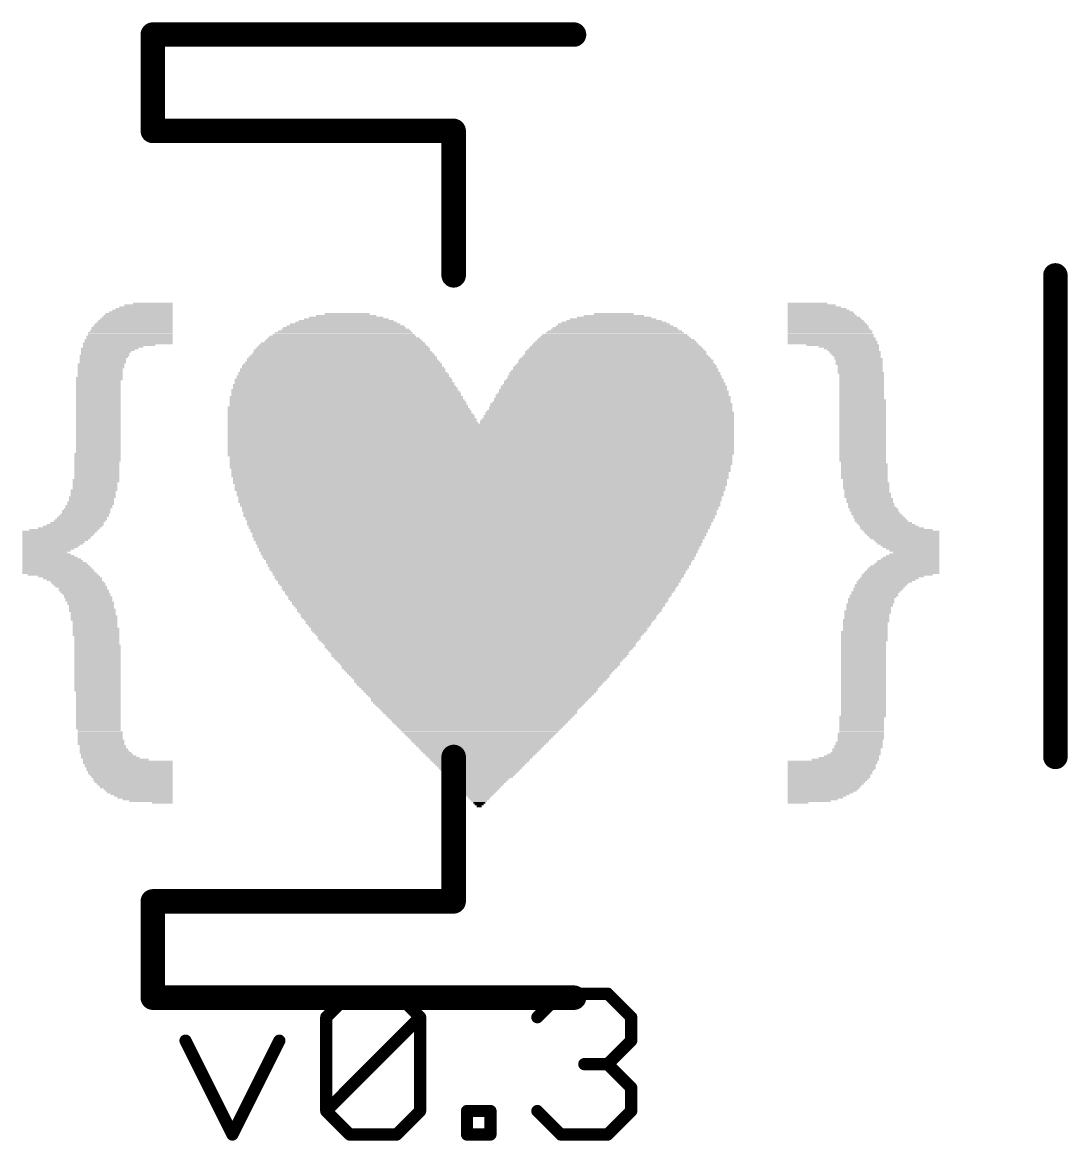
# Model space of a CAD drawing. Extents: x -0.1 to 47.1, y 0.5 to 29.3.
# Drawn here: x 37.85 to 46.54, y 19.32 to 28.61 of the extents above; entities that cross this region are included whole.
import ezdxf

# ---------------------------------------------------------------- set-up
doc = ezdxf.new("R2010")
doc.units = 0
doc.layers.add('21', color=253, linetype='CONTINUOUS')
doc.layers.add('22', color=253, linetype='CONTINUOUS')

# ---------------------------------------------------------------- blocks, each defined once
blk = doc.blocks.new('RECT')
blk.add_solid([(-0.5, -0.5), (0.5, -0.5), (-0.5, 0.5), (0.5, 0.5)])

msp = doc.modelspace()

# ---------------------------------------------------------------- linework, layer by layer
at = {"layer": '21', "const_width": 0.1016}
for points in [[(40.3755, 20.349), (40.5704, 20.5439)], [(40.5704, 20.5439), (40.9602, 20.5439)], [(40.9602, 20.5439), (41.1551, 20.349)], [(42.1296, 20.349), (42.3245, 20.5439)], [(42.3245, 20.5439), (42.7143, 20.5439)], [(42.7143, 20.5439), (42.9092, 20.349)], [(40.3755, 19.5694), (40.3755, 20.349)], [(40.3755, 19.5694), (41.1551, 20.349)], [(41.1551, 20.349), (41.1551, 19.5694)], [(42.9092, 20.349), (42.9092, 20.1541)], [(39.2061, 20.1541), (39.5959, 19.3745)], [(39.5959, 19.3745), (39.9857, 20.1541)], [(42.9092, 20.1541), (42.7143, 19.9592)], [(42.7143, 19.9592), (42.5194, 19.9592)], [(42.7143, 19.9592), (42.9092, 19.7643)], [(42.9092, 19.7643), (42.9092, 19.5694)], [(40.5704, 19.3745), (40.3755, 19.5694)], [(41.1551, 19.5694), (40.9602, 19.3745)], [(41.5449, 19.3745), (41.5449, 19.5694)], [(41.5449, 19.5694), (41.7398, 19.5694)], [(41.7398, 19.5694), (41.7398, 19.3745)], [(42.3245, 19.3745), (42.1296, 19.5694)], [(42.9092, 19.5694), (42.7143, 19.3745)], [(40.9602, 19.3745), (40.5704, 19.3745)], [(41.7398, 19.3745), (41.5449, 19.3745)], [(42.7143, 19.3745), (42.3245, 19.3745)]]:
    msp.add_lwpolyline(points, dxfattribs=at)
at = {"layer": '21', "const_width": 0.0508}
for points in [[(40.5704, 20.5693, 1), (40.5704, 20.5185)], [(40.5883, 20.5259, 1), (40.5524, 20.5618)], [(40.9781, 20.5618, 1), (40.9422, 20.5259)], [(40.9602, 20.5185, 1), (40.9602, 20.5693)], [(42.3245, 20.5693, 1), (42.3245, 20.5185)], [(42.3424, 20.5259, 1), (42.3065, 20.5618)], [(42.7322, 20.5618, 1), (42.6963, 20.5259)], [(42.7143, 20.5185, 1), (42.7143, 20.5693)], [(40.4009, 20.349, 1), (40.3501, 20.349)], [(40.3575, 20.3669, 1), (40.3934, 20.331)], [(41.1805, 20.349, 1), (41.1297, 20.349)], [(41.173, 20.331, 1), (41.1371, 20.3669)], [(41.1371, 20.331, 1), (41.173, 20.3669)], [(42.1116, 20.3669, 1), (42.1475, 20.331)], [(42.9346, 20.349, 1), (42.8838, 20.349)], [(42.8912, 20.331, 1), (42.9271, 20.3669)], [(39.2288, 20.1654, 1), (39.1834, 20.1427)], [(40.0084, 20.1427, 1), (39.9629, 20.1654)], [(42.8838, 20.1541, 1), (42.9346, 20.1541)], [(42.9271, 20.1361, 1), (42.8912, 20.172)], [(42.5194, 19.9846, 1), (42.5194, 19.9338)], [(42.7322, 19.9771, 1), (42.6963, 19.9412)], [(42.6963, 19.9771, 1), (42.7322, 19.9412)], [(42.7143, 19.9338, 1), (42.7143, 19.9846)], [(42.9346, 19.7643, 1), (42.8838, 19.7643)], [(42.8912, 19.7463, 1), (42.9271, 19.7822)], [(40.3934, 19.5873, 1), (40.3575, 19.5514)], [(40.3575, 19.5873, 1), (40.3934, 19.5514)], [(41.173, 19.5514, 1), (41.1371, 19.5873)], [(41.5703, 19.5694, 1), (41.5195, 19.5694)], [(41.5449, 19.5948, 1), (41.5449, 19.544)], [(41.7652, 19.5694, 1), (41.7144, 19.5694)], [(41.7398, 19.544, 1), (41.7398, 19.5948)], [(42.1475, 19.5873, 1), (42.1116, 19.5514)], [(42.9271, 19.5514, 1), (42.8912, 19.5873)], [(40.3501, 19.5694, 1), (40.4009, 19.5694)], [(41.1297, 19.5694, 1), (41.1805, 19.5694)], [(42.8838, 19.5694, 1), (42.9346, 19.5694)], [(40.5704, 19.3999, 1), (40.5704, 19.3491)], [(40.5524, 19.3565, 1), (40.5883, 19.3924)], [(40.9422, 19.3924, 1), (40.9781, 19.3565)], [(40.9602, 19.3491, 1), (40.9602, 19.3999)], [(41.5449, 19.3999, 1), (41.5449, 19.3491)], [(41.7398, 19.3491, 1), (41.7398, 19.3999)], [(42.3245, 19.3999, 1), (42.3245, 19.3491)], [(42.3065, 19.3565, 1), (42.3424, 19.3924)], [(42.6963, 19.3924, 1), (42.7322, 19.3565)], [(42.7143, 19.3491, 1), (42.7143, 19.3999)], [(39.5731, 19.3858, 1), (39.6186, 19.3631)], [(39.5731, 19.3631, 1), (39.6186, 19.3858)], [(41.5195, 19.3745, 1), (41.5703, 19.3745)], [(41.7144, 19.3745, 1), (41.7652, 19.3745)]]:
    msp.add_lwpolyline(points, format="xyb", dxfattribs=at)
at = {"layer": '22', "const_width": 0.2032}
for points in [[(38.934, 27.711), (38.934, 28.511)], [(38.934, 28.511), (42.434, 28.511)], [(41.434, 27.711), (38.934, 27.711)], [(41.434, 26.511), (41.434, 27.711)], [(46.434, 26.511), (46.434, 22.511)], [(41.434, 21.311), (41.434, 22.511)], [(38.934, 20.511), (38.934, 21.311)], [(38.934, 21.311), (41.434, 21.311)], [(42.434, 20.511), (38.934, 20.511)]]:
    msp.add_lwpolyline(points, dxfattribs=at)
at = {"layer": '22', "const_width": 0.1016}
for points in [[(38.9848, 28.511, 1), (38.8832, 28.511)], [(38.934, 28.5618, 1), (38.934, 28.4602)], [(42.434, 28.4602, 1), (42.434, 28.5618)], [(38.934, 27.7618, 1), (38.934, 27.6602)], [(41.4848, 27.711, 1), (41.3832, 27.711)], [(41.434, 27.6602, 1), (41.434, 27.7618)], [(38.8832, 27.711, 1), (38.9848, 27.711)], [(46.4848, 26.511, 1), (46.3832, 26.511)], [(41.3832, 26.511, 1), (41.4848, 26.511)], [(41.4848, 22.511, 1), (41.3832, 22.511)], [(46.3832, 22.511, 1), (46.4848, 22.511)], [(38.9848, 21.311, 1), (38.8832, 21.311)], [(38.934, 21.3618, 1), (38.934, 21.2602)], [(41.434, 21.2602, 1), (41.434, 21.3618)], [(41.3832, 21.311, 1), (41.4848, 21.311)], [(38.934, 20.5618, 1), (38.934, 20.4602)], [(38.8832, 20.511, 1), (38.9848, 20.511)], [(42.434, 20.4602, 1), (42.434, 20.5618)]]:
    msp.add_lwpolyline(points, format="xyb", dxfattribs=at)

# ---------------------------------------------------------------- block references
at = {"layer": '21'}
for p, xscale, yscale in [((38.8193, 26.1903), 0.5613, 0.0145), ((38.8346, 26.2047), 0.5309, 0.0142), ((38.8485, 26.219), 0.5029, 0.0145), ((38.8625, 26.2334), 0.475, 0.0142), ((38.8777, 26.2477), 0.4445, 0.0145), ((38.8993, 26.2621), 0.4013, 0.0142), ((38.9349, 26.2764), 0.3302, 0.0145), ((40.5491, 26.1903), 0.3734, 0.0145), ((42.7652, 26.1903), 0.3302, 0.0145), ((44.373, 26.2764), 0.3302, 0.0145), ((44.4086, 26.2621), 0.4013, 0.0142), ((44.4302, 26.2477), 0.4445, 0.0145), ((44.4518, 26.2334), 0.4877, 0.0142), ((44.4657, 26.219), 0.5156, 0.0145), ((44.4873, 26.1903), 0.5588, 0.0145), ((44.481, 26.2047), 0.5461, 0.0142), ((38.7761, 26.1042), 0.6477, 0.0145), ((38.7838, 26.1186), 0.6325, 0.0142), ((38.7914, 26.1329), 0.6172, 0.0145), ((38.7977, 26.1473), 0.6045, 0.0142), ((38.8054, 26.1616), 0.5893, 0.0145), ((38.813, 26.176), 0.574, 0.0142), ((40.5338, 26.1042), 0.9169, 0.0145), ((40.5414, 26.1186), 0.8458, 0.0142), ((40.5414, 26.1329), 0.7899, 0.0145), ((40.5414, 26.1473), 0.7036, 0.0142), ((40.5414, 26.1616), 0.6172, 0.0145), ((40.5414, 26.176), 0.5004, 0.0142), ((42.7665, 26.1042), 0.9322, 0.0145), ((42.7665, 26.1186), 0.8763, 0.0142), ((42.7665, 26.1329), 0.7899, 0.0145), ((42.7589, 26.1473), 0.7188, 0.0142), ((42.7665, 26.1616), 0.6172, 0.0145), ((42.7652, 26.176), 0.5029, 0.0142), ((44.5089, 26.1616), 0.602, 0.0145), ((44.5165, 26.1473), 0.6172, 0.0142), ((44.5305, 26.1186), 0.6452, 0.0142), ((44.5381, 26.1042), 0.6604, 0.0145), ((44.495, 26.176), 0.574, 0.0142), ((44.5242, 26.1329), 0.6325, 0.0145), ((38.7406, 26.0038), 0.7188, 0.0142), ((38.7482, 26.0325), 0.7036, 0.0142), ((38.7482, 26.0181), 0.7036, 0.0145), ((38.7558, 26.0468), 0.6883, 0.0145), ((38.7622, 26.0755), 0.6756, 0.0145), ((38.7622, 26.0612), 0.6756, 0.0142), ((38.7698, 26.0899), 0.6604, 0.0142), ((40.5122, 26.0038), 1.2192, 0.0142), ((40.5199, 26.0181), 1.1786, 0.0145), ((40.5199, 26.0325), 1.1481, 0.0142), ((40.5262, 26.0468), 1.1049, 0.0145), ((40.5351, 26.0612), 1.0617, 0.0142), ((40.5262, 26.0755), 1.0185, 0.0145), ((40.5351, 26.0899), 0.9754, 0.0142), ((42.7728, 26.0038), 1.2344, 0.0142), ((42.7728, 26.0181), 1.204, 0.0145), ((42.7728, 26.0325), 1.1481, 0.0142), ((42.7728, 26.0468), 1.1176, 0.0145), ((42.7728, 26.0612), 1.0617, 0.0142), ((42.7728, 26.0755), 1.0312, 0.0145), ((42.7728, 26.0899), 0.9754, 0.0142), ((44.5597, 26.0468), 0.7036, 0.0145), ((44.5597, 26.0325), 0.7036, 0.0142), ((44.5661, 26.0181), 0.7163, 0.0145), ((44.5661, 26.0038), 0.7163, 0.0142), ((44.5458, 26.0899), 0.6756, 0.0142), ((44.5458, 26.0755), 0.6756, 0.0145), ((44.5521, 26.0612), 0.6883, 0.0142), ((38.7266, 25.9464), 0.7468, 0.0142), ((38.6542, 25.932), 0.602, 0.0145), ((38.6047, 25.9177), 0.5029, 0.0142), ((38.7342, 25.9751), 0.7315, 0.0142), ((38.7342, 25.9607), 0.7315, 0.0145), ((38.7406, 25.9894), 0.7188, 0.0145), ((40.5135, 25.9177), 1.4199, 0.0142), ((40.5122, 25.932), 1.3919, 0.0145), ((40.5135, 25.9464), 1.364, 0.0142), ((40.5199, 25.9607), 1.3208, 0.0145), ((40.5199, 25.9751), 1.2903, 0.0142), ((40.5199, 25.9894), 1.2649, 0.0145), ((42.7805, 25.9177), 1.4224, 0.0142), ((42.7805, 25.932), 1.3919, 0.0145), ((42.7792, 25.9464), 1.364, 0.0142), ((42.7805, 25.9607), 1.336, 0.0145), ((42.7805, 25.9751), 1.3056, 0.0142), ((42.7728, 25.9894), 1.2649, 0.0145), ((44.5813, 25.9607), 0.7468, 0.0145), ((44.5813, 25.9464), 0.7468, 0.0142), ((44.5737, 25.9894), 0.7315, 0.0145), ((44.5737, 25.9751), 0.7315, 0.0142), ((44.6664, 25.932), 0.602, 0.0145), ((44.7172, 25.9177), 0.5004, 0.0142), ((38.5323, 25.846), 0.414, 0.0142), ((38.5183, 25.8173), 0.3861, 0.0142), ((38.526, 25.8317), 0.4013, 0.0145), ((38.5602, 25.8891), 0.4445, 0.0145), ((38.5755, 25.9034), 0.475, 0.0142), ((38.5463, 25.8747), 0.4166, 0.0142), ((38.5387, 25.8604), 0.4013, 0.0145), ((40.5059, 25.8173), 1.5773, 0.0142), ((40.5122, 25.8317), 1.5646, 0.0145), ((40.5122, 25.846), 1.5342, 0.0142), ((40.5135, 25.8604), 1.5062, 0.0145), ((40.5122, 25.8747), 1.4783, 0.0142), ((40.5059, 25.8891), 1.4656, 0.0145), ((40.5135, 25.9034), 1.4503, 0.0142), ((42.7792, 25.8173), 1.5926, 0.0142), ((42.7805, 25.8317), 1.5646, 0.0145), ((42.7805, 25.846), 1.5342, 0.0142), ((42.7792, 25.8747), 1.5062, 0.0142), ((42.7792, 25.8604), 1.5062, 0.0145), ((42.7805, 25.8891), 1.4783, 0.0145), ((42.7805, 25.9034), 1.4478, 0.0142), ((44.7388, 25.9034), 0.4572, 0.0142), ((44.7528, 25.8891), 0.4293, 0.0145), ((44.768, 25.8747), 0.4293, 0.0142), ((44.7744, 25.8604), 0.4166, 0.0145), ((44.782, 25.846), 0.4013, 0.0142), ((44.7972, 25.8173), 0.4013, 0.0142), ((44.7896, 25.8317), 0.3861, 0.0145), ((38.4967, 25.7312), 0.3734, 0.0142), ((38.5044, 25.7743), 0.3886, 0.0145), ((38.5044, 25.7599), 0.3886, 0.0142), ((38.5044, 25.7456), 0.3886, 0.0145), ((38.5183, 25.803), 0.3861, 0.0145), ((38.5183, 25.7886), 0.3861, 0.0142), ((40.5122, 25.7312), 1.7069, 0.0142), ((40.5059, 25.7599), 1.6637, 0.0142), ((40.5135, 25.7456), 1.6789, 0.0145), ((40.5122, 25.7743), 1.651, 0.0145), ((40.5122, 25.7886), 1.6205, 0.0142), ((40.5135, 25.803), 1.5926, 0.0145), ((42.7728, 25.7456), 1.6916, 0.0145), ((42.7805, 25.7312), 1.7069, 0.0142), ((42.7792, 25.7599), 1.6789, 0.0142), ((42.7805, 25.7743), 1.651, 0.0145), ((42.7805, 25.803), 1.6205, 0.0145), ((42.7805, 25.7886), 1.6205, 0.0142), ((44.8036, 25.803), 0.3886, 0.0145), ((44.8036, 25.7886), 0.3886, 0.0142), ((44.8036, 25.7743), 0.3886, 0.0145), ((44.8112, 25.7599), 0.3734, 0.0142), ((44.8112, 25.7456), 0.3734, 0.0145), ((44.8112, 25.7312), 0.3734, 0.0142), ((38.4891, 25.6595), 0.3886, 0.0145), ((38.4891, 25.6451), 0.3886, 0.0142), ((38.4815, 25.6308), 0.3734, 0.0145), ((38.4967, 25.7169), 0.3734, 0.0145), ((38.4967, 25.7025), 0.3734, 0.0142), ((38.4967, 25.6882), 0.3734, 0.0145), ((38.4967, 25.6738), 0.3734, 0.0142), ((40.5199, 25.6451), 1.8085, 0.0142), ((40.5199, 25.6308), 1.8085, 0.0145), ((40.5135, 25.6738), 1.7653, 0.0142), ((40.5199, 25.6595), 1.778, 0.0145), ((40.5122, 25.7025), 1.7374, 0.0142), ((40.5199, 25.6882), 1.7526, 0.0145), ((40.5122, 25.7169), 1.7069, 0.0145), ((42.7652, 25.6308), 1.8237, 0.0145), ((42.7728, 25.6451), 1.8085, 0.0142), ((42.7728, 25.6738), 1.778, 0.0142), ((42.7728, 25.6595), 1.778, 0.0145), ((42.7728, 25.7025), 1.7526, 0.0142), ((42.7728, 25.6882), 1.7526, 0.0145), ((42.7728, 25.7169), 1.7221, 0.0145), ((44.8112, 25.7169), 0.3734, 0.0145), ((44.8175, 25.7025), 0.3861, 0.0142), ((44.8239, 25.6882), 0.3734, 0.0145), ((44.8239, 25.6738), 0.3734, 0.0142), ((44.8239, 25.6595), 0.3734, 0.0145), ((44.8239, 25.6451), 0.3734, 0.0142), ((44.8239, 25.6308), 0.3734, 0.0145), ((38.4815, 25.6164), 0.3734, 0.0142), ((38.4815, 25.6021), 0.3734, 0.0145), ((38.4815, 25.5877), 0.3734, 0.0142), ((38.4815, 25.5734), 0.3734, 0.0145), ((38.4815, 25.559), 0.3734, 0.0142), ((38.4815, 25.5447), 0.3734, 0.0145), ((40.5275, 25.559), 1.8796, 0.0142), ((40.5351, 25.5447), 1.8948, 0.0145), ((40.5338, 25.5734), 1.8669, 0.0145), ((40.5199, 25.6021), 1.839, 0.0145), ((40.5262, 25.5877), 1.8517, 0.0142), ((40.5275, 25.6164), 1.8237, 0.0142), ((42.7576, 25.559), 1.8948, 0.0142), ((42.7652, 25.5447), 1.9101, 0.0145), ((42.7652, 25.5877), 1.8796, 0.0142), ((42.7652, 25.5734), 1.8796, 0.0145), ((42.7665, 25.6021), 1.8517, 0.0145), ((42.7728, 25.6164), 1.839, 0.0142), ((44.8239, 25.6164), 0.3734, 0.0142), ((44.8239, 25.6021), 0.3734, 0.0145), ((44.8239, 25.5877), 0.3734, 0.0142), ((44.8239, 25.5734), 0.3734, 0.0145), ((44.8239, 25.559), 0.3734, 0.0142), ((44.8239, 25.5447), 0.3734, 0.0145), ((38.4815, 25.5303), 0.3734, 0.0142), ((38.4815, 25.516), 0.3734, 0.0145), ((38.4815, 25.5016), 0.3734, 0.0142), ((38.4815, 25.4872), 0.3734, 0.0145), ((38.4815, 25.4729), 0.3734, 0.0142), ((38.4815, 25.4586), 0.3734, 0.0145), ((40.5414, 25.5016), 1.938, 0.0142), ((40.5414, 25.4872), 1.938, 0.0145), ((40.5554, 25.4586), 1.966, 0.0145), ((40.5491, 25.4729), 1.9533, 0.0142), ((40.5414, 25.5303), 1.9075, 0.0142), ((40.5414, 25.516), 1.9075, 0.0145), ((42.7449, 25.4586), 1.9812, 0.0145), ((42.7525, 25.4872), 1.966, 0.0145), ((42.7525, 25.4729), 1.966, 0.0142), ((42.7512, 25.516), 1.938, 0.0145), ((42.7589, 25.5016), 1.9533, 0.0142), ((42.7589, 25.5303), 1.9228, 0.0142), ((44.8239, 25.5303), 0.3734, 0.0142), ((44.8239, 25.516), 0.3734, 0.0145), ((44.8239, 25.5016), 0.3734, 0.0142), ((44.8239, 25.4872), 0.3734, 0.0145), ((44.8315, 25.4729), 0.3886, 0.0142), ((44.8315, 25.4586), 0.3886, 0.0145), ((38.4815, 25.4442), 0.3734, 0.0142), ((38.4815, 25.4298), 0.3734, 0.0145), ((38.4815, 25.4155), 0.3734, 0.0142), ((38.4815, 25.4011), 0.3734, 0.0145), ((38.4815, 25.3868), 0.3734, 0.0142), ((38.4815, 25.3724), 0.3734, 0.0145), ((38.4815, 25.3581), 0.3734, 0.0142), ((40.5554, 25.4155), 1.9964, 0.0142), ((40.5618, 25.4011), 2.0091, 0.0145), ((40.5694, 25.3868), 2.0244, 0.0142), ((40.5694, 25.3724), 2.0244, 0.0145), ((40.577, 25.3581), 2.0396, 0.0142), ((40.5554, 25.4442), 1.966, 0.0142), ((40.563, 25.4298), 1.9812, 0.0145), ((42.7297, 25.3724), 2.0676, 0.0145), ((42.7297, 25.3581), 2.0676, 0.0142), ((42.7297, 25.3868), 2.0371, 0.0142), ((42.7373, 25.4155), 2.0218, 0.0142), ((42.7373, 25.4011), 2.0218, 0.0145), ((42.7436, 25.4442), 2.0091, 0.0142), ((42.7436, 25.4298), 2.0091, 0.0145), ((44.8315, 25.4442), 0.3886, 0.0142), ((44.8315, 25.4298), 0.3886, 0.0145), ((44.8315, 25.4155), 0.3886, 0.0142), ((44.8315, 25.4011), 0.3886, 0.0145), ((44.8315, 25.3868), 0.3886, 0.0142), ((44.8315, 25.3724), 0.3886, 0.0145), ((44.8315, 25.3581), 0.3886, 0.0142), ((38.4815, 25.3437), 0.3734, 0.0145), ((38.4815, 25.3294), 0.3734, 0.0142), ((38.4815, 25.315), 0.3734, 0.0145), ((38.4815, 25.3007), 0.3734, 0.0142), ((38.4815, 25.2863), 0.3734, 0.0145), ((38.4815, 25.272), 0.3734, 0.0142), ((40.5834, 25.3437), 2.0523, 0.0145), ((40.5834, 25.3294), 2.0523, 0.0142), ((40.591, 25.315), 2.0676, 0.0145), ((40.591, 25.3007), 2.0676, 0.0142), ((40.5986, 25.2863), 2.0828, 0.0145), ((41.6603, 25.272), 4.2062, 0.0142), ((42.7081, 25.3007), 2.1107, 0.0142), ((42.7081, 25.2863), 2.1107, 0.0145), ((42.7157, 25.315), 2.0955, 0.0145), ((42.7233, 25.3437), 2.0803, 0.0145), ((42.7233, 25.3294), 2.0803, 0.0142), ((44.8315, 25.3437), 0.3886, 0.0145), ((44.8315, 25.3294), 0.3886, 0.0142), ((44.8315, 25.315), 0.3886, 0.0145), ((44.8315, 25.3007), 0.3886, 0.0142), ((44.8315, 25.2863), 0.3886, 0.0145), ((44.8315, 25.272), 0.3886, 0.0142), ((38.4815, 25.2576), 0.3734, 0.0145), ((38.4815, 25.2433), 0.3734, 0.0142), ((38.4815, 25.2289), 0.3734, 0.0145), ((38.4815, 25.2146), 0.3734, 0.0142), ((38.4815, 25.2002), 0.3734, 0.0145), ((38.4815, 25.1859), 0.3734, 0.0142), ((38.4815, 25.1715), 0.3734, 0.0145), ((41.6603, 25.2576), 4.2062, 0.0145), ((41.6603, 25.2433), 4.2062, 0.0142), ((41.6603, 25.2289), 4.2062, 0.0145), ((41.6603, 25.2146), 4.2062, 0.0142), ((41.6603, 25.2002), 4.2062, 0.0145), ((41.6603, 25.1859), 4.2062, 0.0142), ((41.6603, 25.1715), 4.2062, 0.0145), ((44.8315, 25.2576), 0.3886, 0.0145), ((44.8315, 25.2433), 0.3886, 0.0142), ((44.8315, 25.2289), 0.3886, 0.0145), ((44.8315, 25.2146), 0.3886, 0.0142), ((44.8315, 25.2002), 0.3886, 0.0145), ((44.8315, 25.1859), 0.3886, 0.0142), ((44.8315, 25.1715), 0.3886, 0.0145), ((38.4815, 25.1572), 0.3734, 0.0142), ((38.4815, 25.1428), 0.3734, 0.0145), ((38.4815, 25.1285), 0.3734, 0.0142), ((38.4815, 25.1141), 0.3734, 0.0145), ((38.4815, 25.0998), 0.3734, 0.0142), ((38.4815, 25.0854), 0.3734, 0.0145), ((41.6603, 25.1572), 4.2062, 0.0142), ((41.6603, 25.1428), 4.2062, 0.0145), ((41.6603, 25.1285), 4.2062, 0.0142), ((41.6603, 25.1141), 4.2062, 0.0145), ((41.6603, 25.0998), 4.2062, 0.0142), ((41.6603, 25.0854), 4.2062, 0.0145), ((44.8315, 25.1572), 0.3886, 0.0142), ((44.8315, 25.1428), 0.3886, 0.0145), ((44.8315, 25.1285), 0.3886, 0.0142), ((44.8315, 25.1141), 0.3886, 0.0145), ((44.8315, 25.0998), 0.3886, 0.0142), ((44.8315, 25.0854), 0.3886, 0.0145), ((38.4752, 25.028), 0.3861, 0.0145), ((38.4752, 25.0137), 0.3861, 0.0142), ((38.4752, 24.9993), 0.3861, 0.0145), ((38.4752, 24.985), 0.3861, 0.0142), ((38.4815, 25.0711), 0.3734, 0.0142), ((38.4815, 25.0567), 0.3734, 0.0145), ((38.4815, 25.0424), 0.3734, 0.0142), ((41.6603, 25.0711), 4.2062, 0.0142), ((41.6603, 25.0567), 4.2062, 0.0145), ((41.6603, 25.0424), 4.2062, 0.0142), ((41.6603, 25.028), 4.2062, 0.0145), ((41.6527, 25.0137), 4.191, 0.0142), ((41.6603, 24.9993), 4.1758, 0.0145), ((41.6603, 24.985), 4.1758, 0.0142), ((44.8315, 25.0711), 0.3886, 0.0142), ((44.8315, 25.0567), 0.3886, 0.0145), ((44.8315, 25.0424), 0.3886, 0.0142), ((44.8315, 25.028), 0.3886, 0.0145), ((44.8315, 25.0137), 0.3886, 0.0142), ((44.8315, 24.9993), 0.3886, 0.0145), ((44.8315, 24.985), 0.3886, 0.0142), ((38.4688, 24.9563), 0.3734, 0.0142), ((38.4688, 24.9419), 0.3734, 0.0145), ((38.4688, 24.9276), 0.3734, 0.0142), ((38.4688, 24.9132), 0.3734, 0.0145), ((38.4688, 24.8989), 0.3734, 0.0142), ((38.4752, 24.9706), 0.3861, 0.0145), ((41.6603, 24.9706), 4.1758, 0.0145), ((41.6603, 24.9563), 4.1758, 0.0142), ((41.6603, 24.9419), 4.1758, 0.0145), ((41.654, 24.9276), 4.1631, 0.0142), ((41.654, 24.9132), 4.1631, 0.0145), ((41.6616, 24.8989), 4.1478, 0.0142), ((44.8315, 24.9706), 0.3886, 0.0145), ((44.8391, 24.9563), 0.3734, 0.0142), ((44.8467, 24.9419), 0.3886, 0.0145), ((44.8467, 24.9276), 0.3886, 0.0142), ((44.8467, 24.9132), 0.3886, 0.0145), ((44.8467, 24.8989), 0.3886, 0.0142), ((38.4612, 24.8128), 0.3886, 0.0142), ((38.4612, 24.7984), 0.3886, 0.0145), ((38.4688, 24.8845), 0.3734, 0.0145), ((38.4688, 24.8702), 0.3734, 0.0142), ((38.4688, 24.8558), 0.3734, 0.0145), ((38.4688, 24.8415), 0.3734, 0.0142), ((38.4688, 24.8271), 0.3734, 0.0145), ((41.6616, 24.8845), 4.1478, 0.0145), ((41.654, 24.8702), 4.1326, 0.0142), ((41.654, 24.8558), 4.1326, 0.0145), ((41.654, 24.8415), 4.1326, 0.0142), ((41.6603, 24.8271), 4.1199, 0.0145), ((41.6527, 24.8128), 4.1046, 0.0142), ((41.6527, 24.7984), 4.1046, 0.0145), ((44.8467, 24.8845), 0.3886, 0.0145), ((44.8467, 24.8702), 0.3886, 0.0142), ((44.8467, 24.8558), 0.3886, 0.0145), ((44.8467, 24.8415), 0.3886, 0.0142), ((44.8467, 24.8271), 0.3886, 0.0145), ((44.8544, 24.8128), 0.3734, 0.0142), ((44.8544, 24.7984), 0.3734, 0.0145), ((38.4459, 24.7267), 0.3886, 0.0142), ((38.4383, 24.7123), 0.3734, 0.0145), ((38.4536, 24.7841), 0.3734, 0.0142), ((38.4536, 24.7697), 0.3734, 0.0145), ((38.4536, 24.7553), 0.3734, 0.0142), ((38.4536, 24.741), 0.3734, 0.0145), ((41.6527, 24.7841), 4.1046, 0.0142), ((41.6603, 24.7697), 4.0894, 0.0145), ((41.654, 24.7553), 4.0767, 0.0142), ((41.654, 24.741), 4.0767, 0.0145), ((41.654, 24.7267), 4.0767, 0.0142), ((41.654, 24.7123), 4.0462, 0.0145), ((44.8607, 24.7841), 0.3861, 0.0142), ((44.8607, 24.7697), 0.3861, 0.0145), ((44.8607, 24.7553), 0.3861, 0.0142), ((44.8607, 24.741), 0.3861, 0.0145), ((44.8671, 24.7267), 0.3734, 0.0142), ((44.8671, 24.7123), 0.3734, 0.0145), ((38.418, 24.6262), 0.3886, 0.0145), ((38.418, 24.6118), 0.3886, 0.0142), ((38.4256, 24.6549), 0.3734, 0.0145), ((38.4256, 24.6405), 0.3734, 0.0142), ((38.432, 24.6692), 0.3861, 0.0142), ((38.4383, 24.6979), 0.3734, 0.0142), ((38.4383, 24.6836), 0.3734, 0.0145), ((41.654, 24.6979), 4.0462, 0.0142), ((41.654, 24.6836), 4.0462, 0.0145), ((41.6463, 24.6262), 4.0056, 0.0145), ((41.6527, 24.6692), 4.0183, 0.0142), ((41.6527, 24.6549), 4.0183, 0.0145), ((41.6527, 24.6405), 4.0183, 0.0142), ((41.654, 24.6118), 3.9903, 0.0142), ((44.8747, 24.6979), 0.3886, 0.0142), ((44.8747, 24.6836), 0.3886, 0.0145), ((44.8747, 24.6692), 0.3886, 0.0142), ((44.8899, 24.6549), 0.3886, 0.0145), ((44.8899, 24.6405), 0.3886, 0.0142), ((44.8899, 24.6262), 0.3886, 0.0145), ((44.9039, 24.6118), 0.3861, 0.0142), ((38.3672, 24.5257), 0.4039, 0.0142), ((38.3812, 24.5544), 0.4013, 0.0142), ((38.3812, 24.5401), 0.4013, 0.0145), ((38.3888, 24.5688), 0.3861, 0.0145), ((38.4028, 24.5975), 0.3886, 0.0145), ((38.4028, 24.5831), 0.3886, 0.0142), ((41.654, 24.5975), 3.9903, 0.0145), ((41.6463, 24.5544), 3.9446, 0.0142), ((41.654, 24.5831), 3.9599, 0.0142), ((41.654, 24.5688), 3.9599, 0.0145), ((41.6527, 24.5401), 3.9319, 0.0145), ((41.6527, 24.5257), 3.9319, 0.0142), ((44.9115, 24.5831), 0.4013, 0.0142), ((44.9039, 24.5975), 0.3861, 0.0145), ((44.9255, 24.5688), 0.4039, 0.0145), ((44.9255, 24.5544), 0.4039, 0.0142), ((44.9395, 24.5401), 0.4013, 0.0145), ((44.9471, 24.5257), 0.4166, 0.0142), ((38.2669, 24.4253), 0.4877, 0.0145), ((38.2885, 24.4396), 0.475, 0.0142), ((38.3037, 24.454), 0.4445, 0.0145), ((38.324, 24.4683), 0.4293, 0.0142), ((38.3393, 24.4827), 0.4293, 0.0145), ((38.3456, 24.497), 0.4166, 0.0142), ((38.3609, 24.5114), 0.4166, 0.0145), ((41.6463, 24.5114), 3.9192, 0.0145), ((41.6463, 24.4827), 3.8887, 0.0145), ((41.654, 24.497), 3.904, 0.0142), ((41.6463, 24.454), 3.8583, 0.0145), ((41.6463, 24.4396), 3.8583, 0.0142), ((41.654, 24.4683), 3.8735, 0.0142), ((41.6463, 24.4253), 3.8329, 0.0145), ((44.9623, 24.5114), 0.4166, 0.0145), ((44.9687, 24.497), 0.4293, 0.0142), ((44.9826, 24.4827), 0.4318, 0.0145), ((44.989, 24.4683), 0.4445, 0.0142), ((45.0118, 24.454), 0.4597, 0.0145), ((45.0334, 24.4396), 0.4724, 0.0142), ((45.0538, 24.4253), 0.4877, 0.0145), ((38.1589, 24.3822), 0.6172, 0.0142), ((38.1513, 24.3679), 0.602, 0.0145), ((38.1373, 24.3392), 0.574, 0.0145), ((38.145, 24.3535), 0.5893, 0.0142), ((38.1958, 24.3966), 0.574, 0.0145), ((38.2377, 24.4109), 0.5156, 0.0142), ((41.6463, 24.4109), 3.8329, 0.0142), ((41.6463, 24.3966), 3.8024, 0.0145), ((41.6463, 24.3822), 3.8024, 0.0142), ((41.6463, 24.3679), 3.7719, 0.0145), ((41.6463, 24.3535), 3.7719, 0.0142), ((41.64, 24.3392), 3.7592, 0.0145), ((45.0753, 24.4109), 0.5309, 0.0142), ((45.1198, 24.3966), 0.5893, 0.0145), ((45.1554, 24.3822), 0.6299, 0.0142), ((45.1617, 24.3679), 0.6172, 0.0145), ((45.1693, 24.3535), 0.602, 0.0142), ((45.1769, 24.3392), 0.5867, 0.0145), ((38.131, 24.3248), 0.5613, 0.0142), ((38.1234, 24.3105), 0.5461, 0.0145), ((38.1094, 24.2961), 0.5182, 0.0142), ((38.1018, 24.2818), 0.5029, 0.0145), ((38.0878, 24.2674), 0.475, 0.0142), ((38.0802, 24.2531), 0.4597, 0.0145), ((38.0662, 24.2387), 0.4318, 0.0142), ((41.6463, 24.3248), 3.7465, 0.0142), ((41.6387, 24.3105), 3.7313, 0.0145), ((41.6463, 24.2961), 3.716, 0.0142), ((41.64, 24.2818), 3.7033, 0.0145), ((41.6476, 24.2674), 3.6881, 0.0142), ((41.64, 24.2531), 3.6728, 0.0145), ((41.6463, 24.2387), 3.6601, 0.0142), ((45.1833, 24.3248), 0.574, 0.0142), ((45.1973, 24.3105), 0.5461, 0.0145), ((45.2049, 24.2961), 0.5309, 0.0142), ((45.2125, 24.2818), 0.5156, 0.0145), ((45.2265, 24.2674), 0.4877, 0.0142), ((45.2341, 24.2531), 0.4724, 0.0145), ((45.2481, 24.2387), 0.4445, 0.0142), ((38.051, 24.2244), 0.4013, 0.0145), ((38.037, 24.21), 0.3734, 0.0142), ((38.051, 24.1957), 0.4013, 0.0145), ((38.0662, 24.1813), 0.4318, 0.0142), ((38.0802, 24.167), 0.4597, 0.0145), ((38.0942, 24.1526), 0.4877, 0.0142), ((41.6387, 24.2244), 3.6449, 0.0145), ((41.6463, 24.21), 3.6297, 0.0142), ((41.64, 24.1957), 3.617, 0.0145), ((41.6463, 24.1813), 3.6043, 0.0142), ((41.6387, 24.167), 3.589, 0.0145), ((41.6463, 24.1526), 3.5738, 0.0142), ((45.2265, 24.1526), 0.4877, 0.0142), ((45.2341, 24.167), 0.4724, 0.0145), ((45.2481, 24.1813), 0.4445, 0.0142), ((45.262, 24.2244), 0.4166, 0.0145), ((45.262, 24.1957), 0.4166, 0.0145), ((45.2773, 24.21), 0.3861, 0.0142), ((38.1157, 24.1239), 0.5309, 0.0142), ((38.1018, 24.1383), 0.5029, 0.0145), ((38.1234, 24.1096), 0.5461, 0.0145), ((38.131, 24.0952), 0.5613, 0.0142), ((38.1373, 24.0809), 0.574, 0.0145), ((38.1513, 24.0522), 0.602, 0.0145), ((38.145, 24.0665), 0.5893, 0.0142), ((41.6463, 24.1383), 3.5433, 0.0145), ((41.64, 24.1239), 3.5306, 0.0142), ((41.6463, 24.1096), 3.5179, 0.0145), ((41.6387, 24.0952), 3.5027, 0.0142), ((41.6463, 24.0809), 3.4874, 0.0145), ((41.6387, 24.0665), 3.4722, 0.0142), ((41.64, 24.0522), 3.4442, 0.0145), ((45.1617, 24.0522), 0.6172, 0.0145), ((45.1693, 24.0665), 0.602, 0.0142), ((45.1769, 24.0809), 0.5867, 0.0145), ((45.1833, 24.0952), 0.574, 0.0142), ((45.1973, 24.1096), 0.5461, 0.0145), ((45.2049, 24.1239), 0.5309, 0.0142), ((45.2125, 24.1383), 0.5156, 0.0145), ((38.1589, 24.0378), 0.6172, 0.0142), ((38.1881, 24.0235), 0.5893, 0.0145), ((38.2377, 24.0091), 0.5156, 0.0142), ((38.2669, 23.9947), 0.4877, 0.0145), ((38.2808, 23.9804), 0.4597, 0.0142), ((38.3037, 23.966), 0.4445, 0.0145), ((41.6463, 24.0378), 3.4315, 0.0142), ((41.6387, 24.0235), 3.4163, 0.0145), ((41.6463, 24.0091), 3.4011, 0.0142), ((41.6387, 23.9947), 3.3858, 0.0145), ((41.64, 23.9804), 3.3579, 0.0142), ((41.6463, 23.966), 3.3452, 0.0145), ((45.0118, 23.966), 0.4597, 0.0145), ((45.0334, 23.9804), 0.4724, 0.0142), ((45.0538, 23.9947), 0.4877, 0.0145), ((45.1198, 24.0235), 0.5893, 0.0145), ((45.083, 24.0091), 0.5156, 0.0142), ((45.1554, 24.0378), 0.6299, 0.0142), ((38.3164, 23.9517), 0.4445, 0.0142), ((38.324, 23.9373), 0.4293, 0.0145), ((38.3393, 23.923), 0.4293, 0.0142), ((38.3532, 23.9086), 0.4013, 0.0145), ((38.3609, 23.8943), 0.4166, 0.0142), ((38.3672, 23.8799), 0.4039, 0.0145), ((38.3812, 23.8656), 0.4013, 0.0142), ((41.6387, 23.9517), 3.3299, 0.0142), ((41.6463, 23.9373), 3.3147, 0.0145), ((41.6463, 23.923), 3.2842, 0.0142), ((41.64, 23.9086), 3.2715, 0.0145), ((41.6463, 23.8943), 3.2588, 0.0142), ((41.6463, 23.8799), 3.2283, 0.0145), ((41.6387, 23.8656), 3.2131, 0.0142), ((44.9395, 23.8799), 0.4013, 0.0145), ((44.9331, 23.8656), 0.3886, 0.0142), ((44.9623, 23.9086), 0.4166, 0.0145), ((44.9547, 23.8943), 0.4013, 0.0142), ((44.9826, 23.9373), 0.4318, 0.0145), ((44.975, 23.923), 0.4166, 0.0142), ((44.9966, 23.9517), 0.4293, 0.0142), ((38.3964, 23.8369), 0.4013, 0.0142), ((38.3888, 23.8512), 0.3861, 0.0145), ((38.4028, 23.8225), 0.3886, 0.0145), ((38.4028, 23.8082), 0.3886, 0.0142), ((38.418, 23.7938), 0.3886, 0.0145), ((38.418, 23.7795), 0.3886, 0.0142), ((41.6463, 23.8512), 3.1979, 0.0145), ((41.6463, 23.8369), 3.1725, 0.0142), ((41.6387, 23.8225), 3.1572, 0.0145), ((41.6463, 23.8082), 3.142, 0.0142), ((41.6476, 23.7938), 3.114, 0.0145), ((41.64, 23.7795), 3.0988, 0.0142), ((44.8899, 23.7795), 0.3886, 0.0142), ((44.9039, 23.8225), 0.3861, 0.0145), ((44.9039, 23.8082), 0.3861, 0.0142), ((44.9039, 23.7938), 0.3861, 0.0145), ((44.9255, 23.8512), 0.4039, 0.0145), ((44.9179, 23.8369), 0.3886, 0.0142), ((38.4256, 23.7651), 0.3734, 0.0145), ((38.4256, 23.7508), 0.3734, 0.0142), ((38.432, 23.7364), 0.3861, 0.0145), ((38.432, 23.7221), 0.3861, 0.0142), ((38.4383, 23.7077), 0.3734, 0.0145), ((38.4383, 23.6934), 0.3734, 0.0142), ((41.6463, 23.7651), 3.0861, 0.0145), ((41.6463, 23.7508), 3.0556, 0.0142), ((41.6463, 23.7364), 3.0302, 0.0145), ((41.6463, 23.7221), 3.0302, 0.0142), ((41.6463, 23.7077), 2.9997, 0.0145), ((41.6463, 23.6934), 2.9693, 0.0142), ((44.8747, 23.7221), 0.3886, 0.0142), ((44.8747, 23.7077), 0.3886, 0.0145), ((44.8671, 23.6934), 0.3734, 0.0142), ((44.8899, 23.7651), 0.3886, 0.0145), ((44.8823, 23.7508), 0.3734, 0.0142), ((44.8823, 23.7364), 0.3734, 0.0145), ((38.4459, 23.679), 0.3886, 0.0145), ((38.4459, 23.6647), 0.3886, 0.0142), ((38.4459, 23.6503), 0.3886, 0.0145), ((38.4536, 23.636), 0.3734, 0.0142), ((38.4536, 23.6216), 0.3734, 0.0145), ((38.4536, 23.6073), 0.3734, 0.0142), ((38.4536, 23.5929), 0.3734, 0.0145), ((41.64, 23.679), 2.9566, 0.0145), ((41.6463, 23.6647), 2.9439, 0.0142), ((41.6463, 23.6503), 2.9134, 0.0145), ((41.6463, 23.636), 2.8829, 0.0142), ((41.64, 23.6216), 2.8702, 0.0145), ((41.6463, 23.6073), 2.8575, 0.0142), ((41.6463, 23.5929), 2.827, 0.0145), ((44.8607, 23.6503), 0.3861, 0.0145), ((44.8607, 23.636), 0.3861, 0.0142), ((44.8544, 23.6216), 0.3734, 0.0145), ((44.8544, 23.6073), 0.3734, 0.0142), ((44.8544, 23.5929), 0.3734, 0.0145), ((44.8671, 23.679), 0.3734, 0.0145), ((44.8671, 23.6647), 0.3734, 0.0142), ((38.4612, 23.5786), 0.3886, 0.0142), ((38.4612, 23.5642), 0.3886, 0.0145), ((38.4612, 23.5499), 0.3886, 0.0142), ((38.4612, 23.5355), 0.3886, 0.0145), ((38.4612, 23.5212), 0.3886, 0.0142), ((38.4688, 23.5068), 0.3734, 0.0145), ((41.6463, 23.5786), 2.7965, 0.0142), ((41.6463, 23.5642), 2.7965, 0.0145), ((41.6463, 23.5499), 2.7711, 0.0142), ((41.6463, 23.5355), 2.7407, 0.0145), ((41.6463, 23.5212), 2.7102, 0.0142), ((41.6463, 23.5068), 2.6848, 0.0145), ((44.8467, 23.5499), 0.3886, 0.0142), ((44.8467, 23.5355), 0.3886, 0.0145), ((44.8467, 23.5212), 0.3886, 0.0142), ((44.8467, 23.5068), 0.3886, 0.0145), ((44.8544, 23.5786), 0.3734, 0.0142), ((44.8544, 23.5642), 0.3734, 0.0145), ((38.4688, 23.4925), 0.3734, 0.0142), ((38.4688, 23.4781), 0.3734, 0.0145), ((38.4688, 23.4638), 0.3734, 0.0142), ((38.4688, 23.4494), 0.3734, 0.0145), ((38.4752, 23.4351), 0.3861, 0.0142), ((38.4752, 23.4207), 0.3861, 0.0145), ((38.4752, 23.4064), 0.3861, 0.0142), ((41.6463, 23.4925), 2.6848, 0.0142), ((41.6463, 23.4781), 2.6543, 0.0145), ((41.6463, 23.4638), 2.6238, 0.0142), ((41.6463, 23.4494), 2.5984, 0.0145), ((41.6463, 23.4207), 2.5679, 0.0145), ((41.654, 23.4351), 2.5832, 0.0142), ((41.6476, 23.4064), 2.54, 0.0142), ((44.8467, 23.4925), 0.3886, 0.0142), ((44.8467, 23.4781), 0.3886, 0.0145), ((44.8391, 23.4638), 0.3734, 0.0142), ((44.8391, 23.4494), 0.3734, 0.0145), ((44.8391, 23.4351), 0.3734, 0.0142), ((44.8391, 23.4207), 0.3734, 0.0145), ((44.8391, 23.4064), 0.3734, 0.0142), ((38.4752, 23.392), 0.3861, 0.0145), ((38.4752, 23.3777), 0.3861, 0.0142), ((38.4752, 23.3634), 0.3861, 0.0142), ((38.4752, 23.3491), 0.3861, 0.0145), ((38.4752, 23.3347), 0.3861, 0.0142), ((38.4752, 23.3204), 0.3861, 0.0145), ((41.6463, 23.392), 2.5121, 0.0145), ((41.6463, 23.3777), 2.4816, 0.0142), ((41.6463, 23.3491), 2.4562, 0.0145), ((41.6527, 23.3634), 2.4689, 0.0142), ((41.6463, 23.3347), 2.4257, 0.0142), ((41.6463, 23.3204), 2.3952, 0.0145), ((44.8391, 23.392), 0.3734, 0.0145), ((44.8391, 23.3777), 0.3734, 0.0142), ((44.8391, 23.3634), 0.3734, 0.0142), ((44.8391, 23.3491), 0.3734, 0.0145), ((44.8391, 23.3347), 0.3734, 0.0142), ((44.8391, 23.3204), 0.3734, 0.0145), ((38.4752, 23.306), 0.3861, 0.0142), ((38.4752, 23.2917), 0.3861, 0.0145), ((38.4752, 23.2773), 0.3861, 0.0142), ((38.4752, 23.263), 0.3861, 0.0145), ((38.4752, 23.2486), 0.3861, 0.0142), ((38.4752, 23.2343), 0.3861, 0.0145), ((38.4752, 23.2199), 0.3861, 0.0142), ((41.6463, 23.306), 2.3698, 0.0142), ((41.6463, 23.2917), 2.3393, 0.0145), ((41.654, 23.2773), 2.3241, 0.0142), ((41.6463, 23.2486), 2.2835, 0.0142), ((41.6527, 23.263), 2.2962, 0.0145), ((41.6463, 23.2343), 2.253, 0.0145), ((41.6463, 23.2199), 2.2225, 0.0142), ((44.8391, 23.306), 0.3734, 0.0142), ((44.8391, 23.2917), 0.3734, 0.0145), ((44.8391, 23.2773), 0.3734, 0.0142), ((44.8391, 23.263), 0.3734, 0.0145), ((44.8391, 23.2486), 0.3734, 0.0142), ((44.8391, 23.2343), 0.3734, 0.0145), ((44.8391, 23.2199), 0.3734, 0.0142), ((38.4752, 23.2056), 0.3861, 0.0145), ((38.4752, 23.1912), 0.3861, 0.0142), ((38.4752, 23.1769), 0.3861, 0.0145), ((38.4752, 23.1625), 0.3861, 0.0142), ((38.4752, 23.1482), 0.3861, 0.0145), ((38.4752, 23.1338), 0.3861, 0.0142), ((41.6463, 23.2056), 2.1971, 0.0145), ((41.6463, 23.1912), 2.1666, 0.0142), ((41.654, 23.1769), 2.1514, 0.0145), ((41.6527, 23.1625), 2.1234, 0.0142), ((41.6463, 23.1338), 2.0803, 0.0142), ((41.654, 23.1482), 2.0955, 0.0145), ((44.8391, 23.2056), 0.3734, 0.0145), ((44.8391, 23.1912), 0.3734, 0.0142), ((44.8391, 23.1769), 0.3734, 0.0145), ((44.8391, 23.1625), 0.3734, 0.0142), ((44.8391, 23.1482), 0.3734, 0.0145), ((44.8391, 23.1338), 0.3734, 0.0142), ((38.4752, 23.1195), 0.3861, 0.0145), ((38.4752, 23.1051), 0.3861, 0.0142), ((38.4752, 23.0908), 0.3861, 0.0145), ((38.4752, 23.0764), 0.3861, 0.0142), ((38.4752, 23.0621), 0.3861, 0.0145), ((38.4815, 23.0477), 0.3734, 0.0142), ((38.4815, 23.0334), 0.3734, 0.0145), ((41.6463, 23.1195), 2.0498, 0.0145), ((41.6463, 23.1051), 2.0244, 0.0142), ((41.6463, 23.0908), 1.9939, 0.0145), ((41.6476, 23.0764), 1.966, 0.0142), ((41.654, 23.0621), 1.9533, 0.0145), ((41.654, 23.0477), 1.9228, 0.0142), ((41.6527, 23.0334), 1.8948, 0.0145), ((44.8391, 23.1195), 0.3734, 0.0145), ((44.8391, 23.1051), 0.3734, 0.0142), ((44.8391, 23.0908), 0.3734, 0.0145), ((44.8391, 23.0764), 0.3734, 0.0142), ((44.8391, 23.0621), 0.3734, 0.0145), ((44.8391, 23.0477), 0.3734, 0.0142), ((44.8391, 23.0334), 0.3734, 0.0145), ((38.4815, 23.019), 0.3734, 0.0142), ((38.4815, 23.0047), 0.3734, 0.0145), ((38.4815, 22.9903), 0.3734, 0.0142), ((38.4815, 22.976), 0.3734, 0.0145), ((38.4815, 22.9616), 0.3734, 0.0142), ((38.4815, 22.9473), 0.3734, 0.0145), ((41.654, 23.019), 1.8669, 0.0142), ((41.654, 23.0047), 1.8364, 0.0145), ((41.6463, 22.976), 1.7958, 0.0145), ((41.6527, 22.9903), 1.8085, 0.0142), ((41.6463, 22.9616), 1.7653, 0.0142), ((41.6463, 22.9473), 1.7348, 0.0145), ((44.8391, 23.019), 0.3734, 0.0142), ((44.8391, 23.0047), 0.3734, 0.0145), ((44.8391, 22.9903), 0.3734, 0.0142), ((44.8391, 22.976), 0.3734, 0.0145), ((44.8391, 22.9616), 0.3734, 0.0142), ((44.8391, 22.9473), 0.3734, 0.0145), ((38.4815, 22.9329), 0.3734, 0.0142), ((38.4815, 22.9185), 0.3734, 0.0145), ((38.4815, 22.9042), 0.3734, 0.0142), ((38.4815, 22.8898), 0.3734, 0.0145), ((38.4815, 22.8755), 0.3734, 0.0142), ((38.4815, 22.8611), 0.3734, 0.0145), ((38.4815, 22.8468), 0.3734, 0.0142), ((41.6463, 22.9329), 1.7094, 0.0142), ((41.6463, 22.9185), 1.6789, 0.0145), ((41.6463, 22.9042), 1.6485, 0.0142), ((41.6463, 22.8898), 1.6231, 0.0145), ((41.654, 22.8755), 1.6078, 0.0142), ((41.654, 22.8611), 1.5773, 0.0145), ((41.6527, 22.8468), 1.5494, 0.0142), ((44.8315, 22.8468), 0.3886, 0.0142), ((44.8391, 22.9329), 0.3734, 0.0142), ((44.8391, 22.9185), 0.3734, 0.0145), ((44.8391, 22.9042), 0.3734, 0.0142), ((44.8391, 22.8898), 0.3734, 0.0145), ((44.8391, 22.8755), 0.3734, 0.0142), ((44.8391, 22.8611), 0.3734, 0.0145), ((38.4815, 22.8324), 0.3734, 0.0145), ((38.4815, 22.8181), 0.3734, 0.0142), ((38.4815, 22.8037), 0.3734, 0.0145), ((38.4815, 22.7894), 0.3734, 0.0142), ((38.4815, 22.775), 0.3734, 0.0145), ((38.4815, 22.7607), 0.3734, 0.0142), ((41.654, 22.8324), 1.5215, 0.0145), ((41.654, 22.8181), 1.491, 0.0142), ((41.6527, 22.8037), 1.463, 0.0145), ((41.654, 22.7894), 1.4351, 0.0142), ((41.654, 22.775), 1.4046, 0.0145), ((41.654, 22.7607), 1.3792, 0.0142), ((44.8239, 22.8324), 0.3734, 0.0145), ((44.8239, 22.8181), 0.3734, 0.0142), ((44.8239, 22.8037), 0.3734, 0.0145), ((44.8239, 22.7894), 0.3734, 0.0142), ((44.8239, 22.775), 0.3734, 0.0145), ((44.8239, 22.7607), 0.3734, 0.0142), ((38.4815, 22.7463), 0.3734, 0.0145), ((38.4967, 22.7176), 0.3734, 0.0145), ((38.4967, 22.7033), 0.3734, 0.0142), ((38.4967, 22.6889), 0.3734, 0.0145), ((38.4967, 22.6746), 0.3734, 0.0142), ((38.4967, 22.6602), 0.3734, 0.0145), ((38.4891, 22.732), 0.3581, 0.0142), ((41.654, 22.7463), 1.3487, 0.0145), ((41.6527, 22.732), 1.3208, 0.0142), ((41.654, 22.7176), 1.2929, 0.0145), ((41.654, 22.7033), 1.2624, 0.0142), ((41.6527, 22.6889), 1.2344, 0.0145), ((41.654, 22.6746), 1.2065, 0.0142), ((41.654, 22.6602), 1.176, 0.0145), ((44.8175, 22.7033), 0.3861, 0.0142), ((44.8175, 22.6889), 0.3861, 0.0145), ((44.8175, 22.6746), 0.3861, 0.0142), ((44.8175, 22.6602), 0.3861, 0.0145), ((44.8239, 22.7463), 0.3734, 0.0145), ((44.8239, 22.732), 0.3734, 0.0142), ((44.8239, 22.7176), 0.3734, 0.0145), ((38.5044, 22.6459), 0.3886, 0.0142), ((38.5044, 22.6315), 0.3886, 0.0145), ((38.5044, 22.6172), 0.3886, 0.0142), ((38.5183, 22.6028), 0.3861, 0.0145), ((38.5183, 22.5885), 0.3861, 0.0142), ((38.526, 22.5741), 0.4013, 0.0145), ((41.6527, 22.6459), 1.1481, 0.0142), ((41.654, 22.6315), 1.1201, 0.0145), ((41.654, 22.6172), 1.0897, 0.0142), ((41.6527, 22.6028), 1.0617, 0.0145), ((41.654, 22.5885), 1.0338, 0.0142), ((41.654, 22.5741), 1.0033, 0.0145), ((44.782, 22.5741), 0.4013, 0.0145), ((44.7972, 22.6028), 0.4013, 0.0145), ((44.7972, 22.5885), 0.4013, 0.0142), ((44.8036, 22.6315), 0.3886, 0.0145), ((44.8036, 22.6172), 0.3886, 0.0142), ((44.8112, 22.6459), 0.3734, 0.0142), ((38.5323, 22.5598), 0.414, 0.0142), ((38.5399, 22.5454), 0.4293, 0.0145), ((38.5818, 22.5024), 0.4877, 0.0142), ((38.5539, 22.5311), 0.4318, 0.0142), ((38.5679, 22.5167), 0.4597, 0.0145), ((38.7266, 22.4737), 0.7468, 0.0142), ((38.6263, 22.488), 0.5461, 0.0145), ((41.6527, 22.5598), 0.9754, 0.0142), ((41.654, 22.5454), 0.9474, 0.0145), ((41.654, 22.5311), 0.9169, 0.0142), ((41.6527, 22.5167), 0.889, 0.0145), ((41.654, 22.5024), 0.8611, 0.0142), ((41.654, 22.488), 0.8306, 0.0145), ((41.654, 22.4737), 0.8052, 0.0142), ((44.5813, 22.4737), 0.7468, 0.0142), ((44.688, 22.488), 0.5588, 0.0145), ((44.7172, 22.5024), 0.5004, 0.0142), ((44.7388, 22.5167), 0.4572, 0.0145), ((44.7604, 22.5311), 0.4445, 0.0142), ((44.7744, 22.5454), 0.4166, 0.0145), ((44.782, 22.5598), 0.4013, 0.0142), ((38.7266, 22.4593), 0.7468, 0.0145), ((38.7342, 22.445), 0.7315, 0.0142), ((38.7342, 22.4306), 0.7315, 0.0145), ((38.7406, 22.4163), 0.7188, 0.0142), ((38.7406, 22.4019), 0.7188, 0.0145), ((38.7482, 22.3876), 0.7036, 0.0142), ((41.654, 22.4593), 0.7747, 0.0145), ((41.6527, 22.445), 0.7468, 0.0142), ((41.654, 22.4306), 0.7188, 0.0145), ((41.654, 22.4163), 0.6883, 0.0142), ((41.6527, 22.4019), 0.6604, 0.0145), ((41.654, 22.3876), 0.6325, 0.0142), ((44.5813, 22.4593), 0.7468, 0.0145), ((44.5661, 22.4019), 0.7163, 0.0145), ((44.5597, 22.3876), 0.7036, 0.0142), ((44.5737, 22.445), 0.7315, 0.0142), ((44.5737, 22.4306), 0.7315, 0.0145), ((44.5737, 22.4163), 0.7315, 0.0142), ((38.7482, 22.3732), 0.7036, 0.0145), ((38.7558, 22.3589), 0.6883, 0.0142), ((38.7622, 22.3445), 0.6756, 0.0145), ((38.7698, 22.3302), 0.6604, 0.0142), ((38.7698, 22.3158), 0.6604, 0.0145), ((38.7761, 22.3015), 0.6477, 0.0142), ((38.7838, 22.2871), 0.6325, 0.0145), ((41.654, 22.3732), 0.602, 0.0145), ((41.6527, 22.3589), 0.574, 0.0142), ((41.654, 22.3445), 0.5461, 0.0145), ((41.6463, 22.3302), 0.5004, 0.0142), ((41.6463, 22.3158), 0.475, 0.0145), ((41.6463, 22.3015), 0.4445, 0.0142), ((41.6463, 22.2871), 0.414, 0.0145), ((44.5597, 22.3732), 0.7036, 0.0145), ((44.5381, 22.3158), 0.6604, 0.0145), ((44.5305, 22.3015), 0.6452, 0.0142), ((44.5521, 22.3589), 0.6883, 0.0142), ((44.5521, 22.3445), 0.6883, 0.0145), ((44.5458, 22.3302), 0.6756, 0.0142), ((44.5242, 22.2871), 0.6325, 0.0145), ((38.7914, 22.2728), 0.6172, 0.0142), ((38.7977, 22.2584), 0.6045, 0.0145), ((38.813, 22.2441), 0.574, 0.0142), ((38.8193, 22.2297), 0.5613, 0.0145), ((38.8269, 22.2154), 0.5461, 0.0142), ((38.8409, 22.201), 0.5182, 0.0145), ((41.6463, 22.2728), 0.3886, 0.0142), ((41.6463, 22.2584), 0.3581, 0.0145), ((41.6463, 22.2441), 0.3277, 0.0142), ((41.6463, 22.2297), 0.3023, 0.0145), ((41.6463, 22.2154), 0.2718, 0.0142), ((41.6476, 22.201), 0.2438, 0.0145), ((44.5165, 22.2728), 0.6172, 0.0142), ((44.5089, 22.2584), 0.602, 0.0145), ((44.4657, 22.201), 0.5156, 0.0145), ((44.5026, 22.2441), 0.5893, 0.0142), ((44.495, 22.2297), 0.574, 0.0145), ((44.481, 22.2154), 0.5461, 0.0142), ((38.8562, 22.1867), 0.4877, 0.0142), ((38.8701, 22.1723), 0.4597, 0.0145), ((38.8917, 22.1579), 0.4166, 0.0142), ((38.9197, 22.1436), 0.3607, 0.0145), ((39.0136, 22.1292), 0.1727, 0.0142), ((41.6463, 22.1867), 0.2159, 0.0142), ((41.6463, 22.1723), 0.1854, 0.0145), ((41.6463, 22.1579), 0.16, 0.0142), ((41.6463, 22.1436), 0.1295, 0.0145), ((41.6463, 22.1292), 0.0991, 0.0142), ((41.6463, 22.1149), 0.0737, 0.0145), ((44.4518, 22.1867), 0.4877, 0.0142), ((44.4162, 22.1579), 0.4166, 0.0142), ((44.2943, 22.1292), 0.1727, 0.0142), ((44.4378, 22.1723), 0.4597, 0.0145), ((44.387, 22.1436), 0.3581, 0.0145), ((41.6463, 22.1005), 0.0432, 0.0142)]:
    msp.add_blockref('RECT', p, dxfattribs=dict(at, xscale=xscale, yscale=yscale))

doc.saveas('drawing.dxf')
